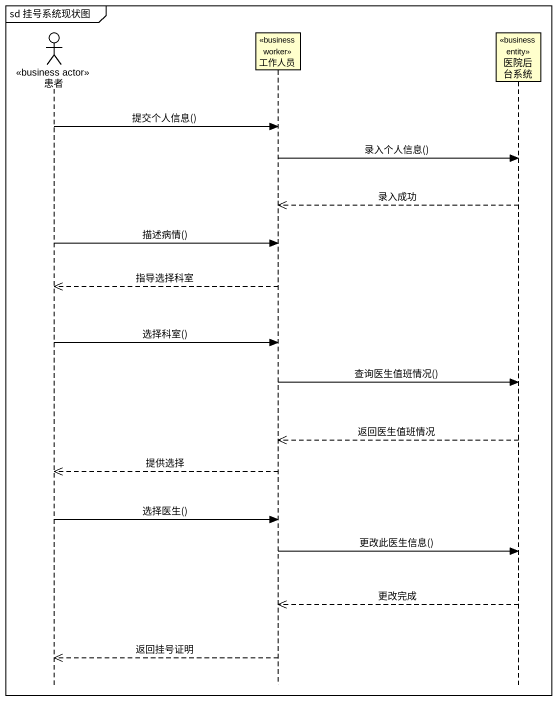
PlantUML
@startuml
mainframe sd 挂号系统现状图
hide footbox
actor 患者 <<business actor>>
participant 工作人员 <<business worker>>
participant 医院后台系统 <<business entity>>

患者 -> 工作人员 : 提交个人信息()
工作人员 -> 医院后台系统 : 录入个人信息()
医院后台系统 -->> 工作人员 : 录入成功
患者 -> 工作人员 : 描述病情()
工作人员 -->> 患者 : 指导选择科室
患者 -> 工作人员 : 选择科室()
工作人员 -> 医院后台系统 : 查询医生值班情况()
医院后台系统 -->> 工作人员 : 返回医生值班情况
工作人员 -->> 患者 : 提供选择
患者 -> 工作人员 : 选择医生()
工作人员 -> 医院后台系统 : 更改此医生信息()
医院后台系统 -->> 工作人员 : 更改完成
工作人员 -->> 患者 : 返回挂号证明
@enduml
